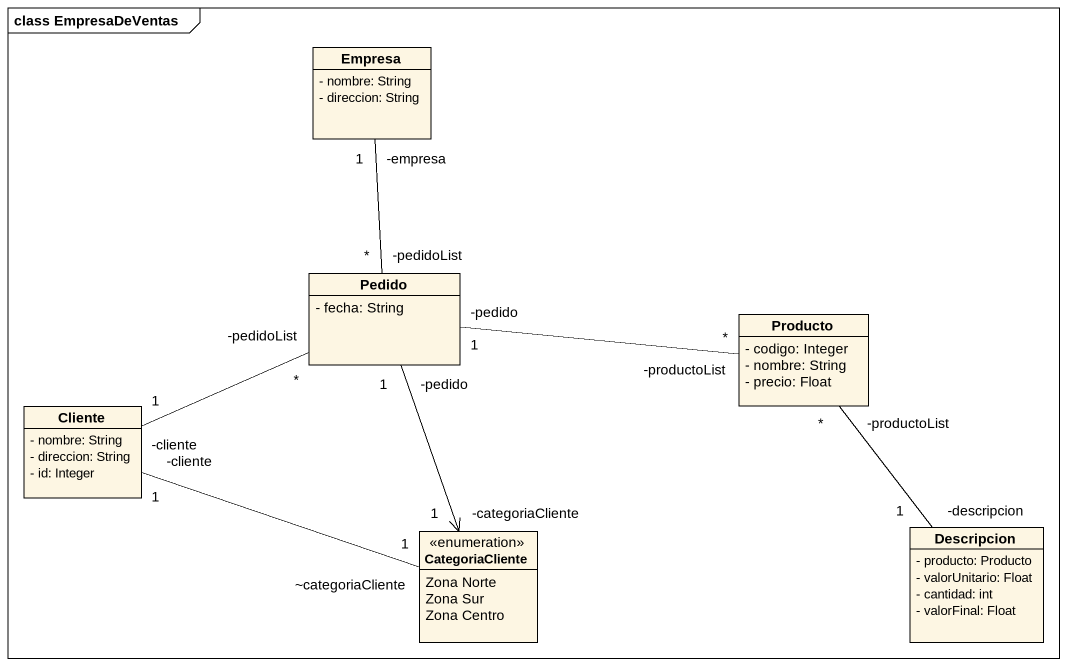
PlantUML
@startuml
mainframe class EmpresaDeVentas
hide circle
hide empty members
skinparam classAttributeIconSize 0
class Empresa {
  - nombre: String
  - direccion: String
}
class Pedido {
  - fecha: String
}
class Producto {
  - codigo: Integer
  - nombre: String
  - precio: Float
}
class Cliente {
  - nombre: String
  - direccion: String
  - id: Integer
}
enum CategoriaCliente {
  Zona Norte
  Zona Sur
  Zona Centro
}
class Descripcion {
  - producto: Producto
  - valorUnitario: Float
  - cantidad: int
  - valorFinal: Float
}
Empresa "-empresa\n1" -- "-pedidoList\n*" Pedido
Pedido "-pedido\n1" -right- "-productoList\n*" Producto
Pedido "-pedidoList\n*" -left- "-cliente\n1" Cliente
Pedido "-pedido\n1" --> "-categoriaCliente\n1" CategoriaCliente
Producto "-productoList\n*" -- "-descripcion\n1" Descripcion
Cliente "-cliente\n1" -right- "~categoriaCliente\n1" CategoriaCliente
@enduml
